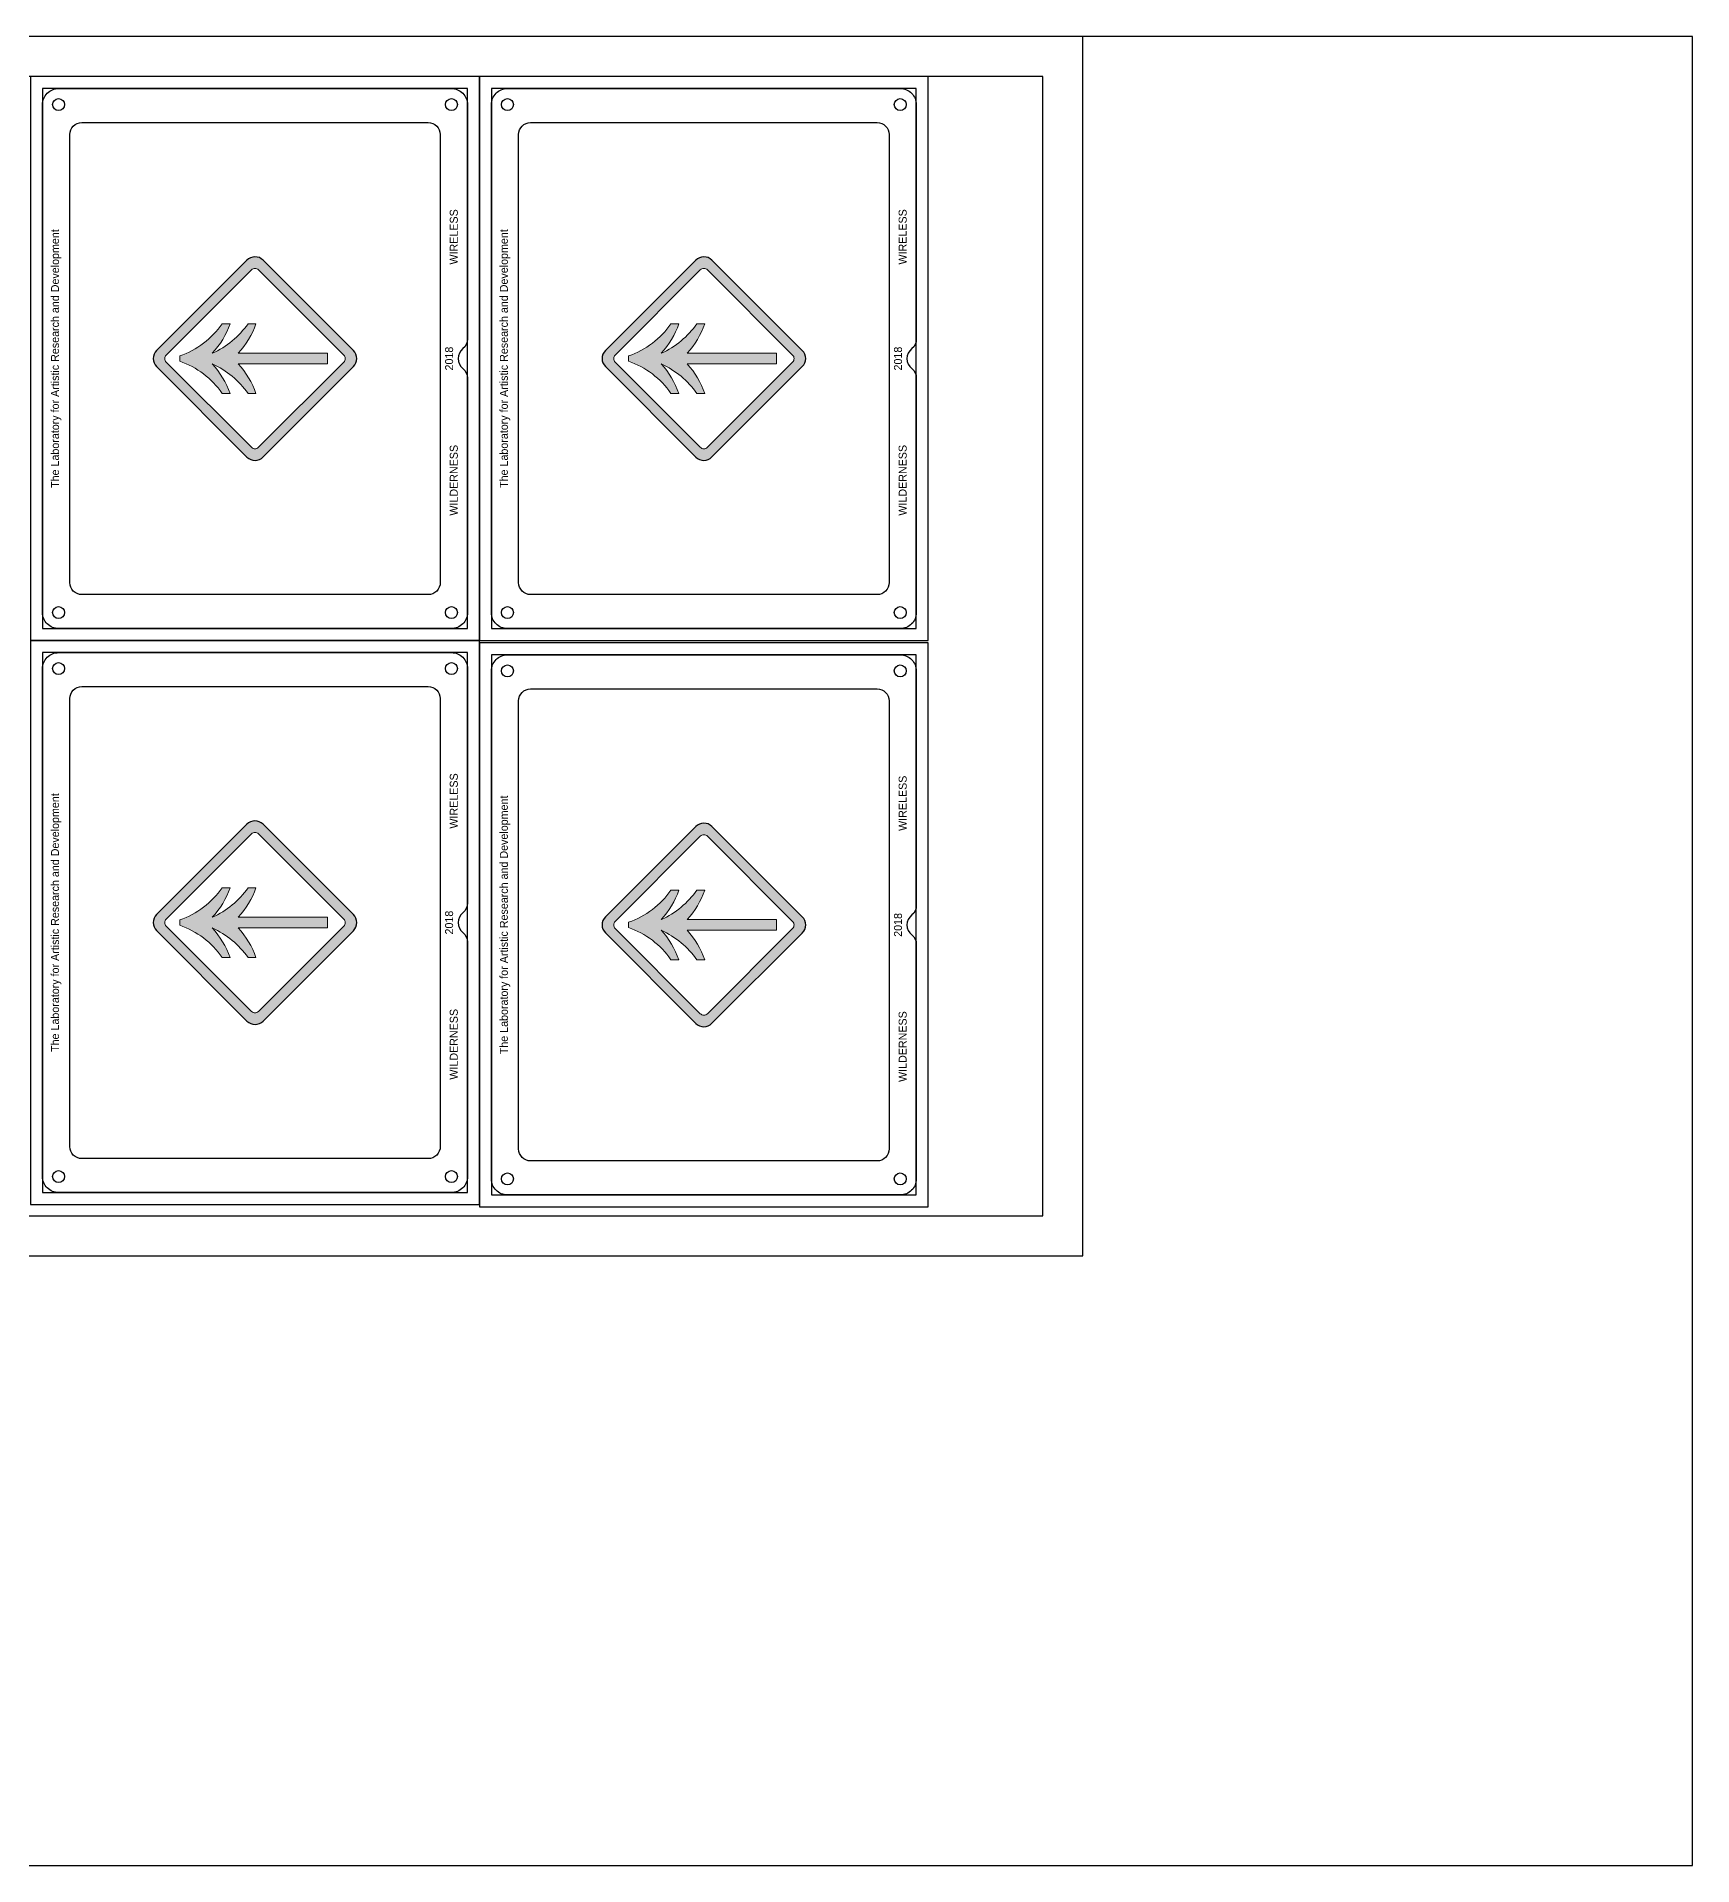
# Model space of a CAD drawing. Header units: millimetres. Extents: x 0 to 762, y -457 to 157.
# Drawn here: x 348.1 to 762, y -457.2 to 0 of the extents above; entities that cross this region are included whole.
import ezdxf

# ---------------------------------------------------------------- set-up
doc = ezdxf.new("R2010")
doc.units = ezdxf.units.MM
doc.header["$MEASUREMENT"] = 0
for name, color, linetype in [('Default', 7, 'Continuous'), ('LAYER A', 7, 'Continuous'), ('LAYER G', 7, 'Continuous'), ('LAYER K', 7, 'Continuous')]:
    doc.layers.add(name, color=color, linetype=linetype)

msp = doc.modelspace()

# ---------------------------------------------------------------- hatches: boundary and pattern name
at = {"layer": 'Default'}
h = msp.add_hatch(color=256, dxfattribs=at)
h.dxf.hatch_style = 1
h.paths.add_polyline_path([(378.09, -78.49, 0.414212), (378.09, -82.51), (400.69, -105.11, 0.416461), (404.72, -105.1), (427.33, -82.49, 0.411972), (427.31, -78.49), (404.71, -55.89, 0.417645), (400.67, -55.91)])
h.paths.add_polyline_path([(401.81, -58.32, -0.414214), (403.59, -58.32), (424.88, -79.61, -0.414214), (424.88, -81.39), (403.59, -102.68, -0.414149), (401.81, -102.69), (380.52, -81.39, -0.414278), (380.51, -79.62)], flags=16)
h.paths.add_polyline_path([(394.48, -71.78), (396.45, -71.78, -0.103618), (392.03, -79.17, 0.134813), (400.97, -71.78), (402.94, -71.78, -0.100899), (398.52, -79.17), (420.86, -79.17), (420.86, -81.84), (398.52, -81.84, -0.1003), (402.94, -89.21), (400.97, -89.21, 0.13196), (392.03, -81.84, -0.098845), (396.45, -89.21), (394.48, -89.21, 0.15971), (383.87, -81.16), (383.87, -79.83, 0.159713)], flags=0)
h = msp.add_hatch(color=256, dxfattribs=at)
h.dxf.hatch_style = 1
h.paths.add_polyline_path([(490.29, -78.49, 0.414212), (490.29, -82.51), (512.89, -105.11, 0.416461), (516.92, -105.1), (539.53, -82.49, 0.411972), (539.51, -78.49), (516.91, -55.89, 0.417645), (512.87, -55.91)])
h.paths.add_polyline_path([(514.01, -58.32, -0.414214), (515.79, -58.32), (537.08, -79.61, -0.414214), (537.08, -81.39), (515.79, -102.68, -0.414149), (514.01, -102.69), (492.72, -81.39, -0.414278), (492.71, -79.62)], flags=16)
h.paths.add_polyline_path([(506.68, -71.78), (508.65, -71.78, -0.103618), (504.23, -79.17, 0.134813), (513.17, -71.78), (515.14, -71.78, -0.100899), (510.72, -79.17), (533.06, -79.17), (533.06, -81.84), (510.72, -81.84, -0.1003), (515.14, -89.21), (513.17, -89.21, 0.13196), (504.23, -81.84, -0.098845), (508.65, -89.21), (506.68, -89.21, 0.15971), (496.07, -81.16), (496.07, -79.83, 0.159713)], flags=0)
h = msp.add_hatch(color=256, dxfattribs=at)
h.dxf.hatch_style = 1
h.paths.add_polyline_path([(398.52, -79.17, 0.100899), (402.94, -71.78), (400.97, -71.78, -0.134813), (392.03, -79.17, 0.103618), (396.45, -71.78), (394.48, -71.78, -0.159713), (383.87, -79.83), (383.87, -81.16, -0.15971), (394.48, -89.21), (396.45, -89.21, 0.098845), (392.03, -81.84, -0.13196), (400.97, -89.21), (402.94, -89.21, 0.1003), (398.52, -81.84), (420.86, -81.84), (420.86, -79.17)])
h = msp.add_hatch(color=256, dxfattribs=at)
h.dxf.hatch_style = 1
h.paths.add_polyline_path([(510.72, -79.17, 0.100899), (515.14, -71.78), (513.17, -71.78, -0.134813), (504.23, -79.17, 0.103618), (508.65, -71.78), (506.68, -71.78, -0.159713), (496.07, -79.83), (496.07, -81.16, -0.15971), (506.68, -89.21), (508.65, -89.21, 0.098845), (504.23, -81.84, -0.13196), (513.17, -89.21), (515.14, -89.21, 0.1003), (510.72, -81.84), (533.06, -81.84), (533.06, -79.17)])
h = msp.add_hatch(color=256, dxfattribs=at)
h.dxf.hatch_style = 1
h.paths.add_polyline_path([(378.09, -219.5, 0.414212), (378.09, -223.51), (400.69, -246.12, 0.416461), (404.72, -246.1), (427.33, -223.5, 0.411972), (427.31, -219.49), (404.71, -196.89, 0.417645), (400.67, -196.92)])
h.paths.add_polyline_path([(401.81, -199.32, -0.414214), (403.59, -199.32), (424.88, -220.62, -0.414214), (424.88, -222.39), (403.59, -243.69, -0.414149), (401.81, -243.69), (380.52, -222.39, -0.414278), (380.51, -220.62)], flags=16)
h.paths.add_polyline_path([(394.48, -212.78), (396.45, -212.78, -0.103618), (392.03, -220.17, 0.134813), (400.97, -212.78), (402.94, -212.78, -0.100899), (398.52, -220.17), (420.86, -220.17), (420.86, -222.85), (398.52, -222.85, -0.1003), (402.94, -230.21), (400.97, -230.21, 0.13196), (392.03, -222.85, -0.098845), (396.45, -230.21), (394.48, -230.21, 0.15971), (383.87, -222.17), (383.87, -220.83, 0.159713)], flags=0)
h = msp.add_hatch(color=256, dxfattribs=at)
h.dxf.hatch_style = 1
h.paths.add_polyline_path([(490.29, -220.08, 0.414212), (490.29, -224.09), (512.89, -246.7, 0.416461), (516.92, -246.68), (539.53, -224.08, 0.411972), (539.51, -220.07), (516.91, -197.47, 0.417645), (512.87, -197.49)])
h.paths.add_polyline_path([(514.01, -199.9, -0.414214), (515.79, -199.9), (537.08, -221.2, -0.414214), (537.08, -222.97), (515.79, -244.27, -0.414149), (514.01, -244.27), (492.72, -222.97, -0.414278), (492.71, -221.2)], flags=16)
h.paths.add_polyline_path([(506.68, -213.36), (508.65, -213.36, -0.103618), (504.23, -220.75, 0.134813), (513.17, -213.36), (515.14, -213.36, -0.100899), (510.72, -220.75), (533.06, -220.75), (533.06, -223.43), (510.72, -223.43, -0.1003), (515.14, -230.79), (513.17, -230.79, 0.13196), (504.23, -223.43, -0.098845), (508.65, -230.79), (506.68, -230.79, 0.15971), (496.07, -222.74), (496.07, -221.41, 0.159713)], flags=0)
h = msp.add_hatch(color=256, dxfattribs=at)
h.dxf.hatch_style = 1
h.paths.add_polyline_path([(398.52, -220.17, 0.100899), (402.94, -212.78), (400.97, -212.78, -0.134813), (392.03, -220.17, 0.103618), (396.45, -212.78), (394.48, -212.78, -0.159713), (383.87, -220.83), (383.87, -222.17, -0.15971), (394.48, -230.21), (396.45, -230.21, 0.098845), (392.03, -222.85, -0.13196), (400.97, -230.21), (402.94, -230.21, 0.1003), (398.52, -222.85), (420.86, -222.85), (420.86, -220.17)])
h = msp.add_hatch(color=256, dxfattribs=at)
h.dxf.hatch_style = 1
h.paths.add_polyline_path([(510.72, -220.75, 0.100899), (515.14, -213.36), (513.17, -213.36, -0.134813), (504.23, -220.75, 0.103618), (508.65, -213.36), (506.68, -213.36, -0.159713), (496.07, -221.41), (496.07, -222.74, -0.15971), (506.68, -230.79), (508.65, -230.79, 0.098845), (504.23, -223.43, -0.13196), (513.17, -230.79), (515.14, -230.79, 0.1003), (510.72, -223.43), (533.06, -223.43), (533.06, -220.75)])

# ---------------------------------------------------------------- linework, layer by layer
for points in [[(0, -304.8), (609.6, -304.8), (609.6, 0), (0, 0)], [(0, -457.2), (762, -457.2), (762, 0), (0, 0)], [(10, -294.8), (599.6, -294.8), (599.6, -10), (10, -10)]]:
    msp.add_lwpolyline(points, close=True, dxfattribs=at)
for points in [[(378.09, -82.51), (400.69, -105.11, 0.416459), (404.72, -105.1), (427.3, -82.52, 0.416459), (427.31, -78.49), (404.71, -55.89, 0.417645), (400.67, -55.91), (378.09, -78.49, 0.414214)], [(490.29, -82.51), (512.89, -105.11, 0.416459), (516.92, -105.1), (539.5, -82.52, 0.416459), (539.51, -78.49), (516.91, -55.89, 0.417645), (512.87, -55.91), (490.29, -78.49, 0.414214)], [(378.09, -223.51), (400.69, -246.12, 0.416459), (404.72, -246.1), (427.3, -223.53, 0.416459), (427.31, -219.49), (404.71, -196.89, 0.417645), (400.67, -196.92), (378.09, -219.5, 0.414214)], [(490.29, -224.09), (512.89, -246.7, 0.416459), (516.92, -246.68), (539.5, -224.11, 0.416459), (539.51, -220.07), (516.91, -197.47, 0.417645), (512.87, -197.49), (490.29, -220.08, 0.414214)]]:
    msp.add_lwpolyline(points, format="xyb", close=True, dxfattribs=at)
at = {"layer": 'Default', "color": 7, "lineweight": 13}
for points in [[(401.81, -58.32), (380.52, -79.61, 0.414721), (380.52, -81.39), (401.81, -102.68, 0.414721), (403.59, -102.68), (424.88, -81.39, 0.414675), (424.88, -79.61), (403.59, -58.32, 0.414675)], [(514.01, -58.32), (492.72, -79.61, 0.414721), (492.72, -81.39), (514.01, -102.68, 0.414721), (515.79, -102.68), (537.08, -81.39, 0.414675), (537.08, -79.61), (515.79, -58.32, 0.414675)], [(383.87, -79.83, 0.159713), (394.48, -71.78), (396.45, -71.78, -0.103618), (392.03, -79.17, 0.134813), (400.97, -71.78), (402.94, -71.78, -0.100899), (398.52, -79.17), (420.86, -79.17), (420.86, -81.84), (398.52, -81.84, -0.1003), (402.94, -89.21), (400.97, -89.21, 0.13196), (392.03, -81.84, -0.098845), (396.45, -89.21), (394.48, -89.21, 0.15971), (383.87, -81.16)], [(496.07, -79.83, 0.159713), (506.68, -71.78), (508.65, -71.78, -0.103618), (504.23, -79.17, 0.134813), (513.17, -71.78), (515.14, -71.78, -0.100899), (510.72, -79.17), (533.06, -79.17), (533.06, -81.84), (510.72, -81.84, -0.1003), (515.14, -89.21), (513.17, -89.21, 0.13196), (504.23, -81.84, -0.098845), (508.65, -89.21), (506.68, -89.21, 0.15971), (496.07, -81.16)], [(401.81, -199.32), (380.52, -220.62, 0.414721), (380.52, -222.39), (401.81, -243.69, 0.414721), (403.59, -243.69), (424.88, -222.39, 0.414675), (424.88, -220.62), (403.59, -199.32, 0.414675)], [(514.01, -199.9), (492.72, -221.2, 0.414721), (492.72, -222.97), (514.01, -244.27, 0.414721), (515.79, -244.27), (537.08, -222.97, 0.414675), (537.08, -221.2), (515.79, -199.9, 0.414675)], [(383.87, -220.83, 0.159713), (394.48, -212.78), (396.45, -212.78, -0.103618), (392.03, -220.17, 0.134813), (400.97, -212.78), (402.94, -212.78, -0.100899), (398.52, -220.17), (420.86, -220.17), (420.86, -222.85), (398.52, -222.85, -0.1003), (402.94, -230.21), (400.97, -230.21, 0.13196), (392.03, -222.85, -0.098845), (396.45, -230.21), (394.48, -230.21, 0.15971), (383.87, -222.17)], [(496.07, -221.41, 0.159713), (506.68, -213.36), (508.65, -213.36, -0.103618), (504.23, -220.75, 0.134813), (513.17, -213.36), (515.14, -213.36, -0.100899), (510.72, -220.75), (533.06, -220.75), (533.06, -223.43), (510.72, -223.43, -0.1003), (515.14, -230.79), (513.17, -230.79, 0.13196), (504.23, -223.43, -0.098845), (508.65, -230.79), (506.68, -230.79, 0.15971), (496.07, -222.74)]]:
    msp.add_lwpolyline(points, format="xyb", close=True, dxfattribs=at)
at = {"layer": 'LAYER A'}
for points in [[(346.6, -151), (458.8, -151), (458.8, -10), (346.6, -10)], [(349.6, -148), (455.8, -148), (455.8, -13), (349.6, -13)], [(458.8, -151), (571, -151), (571, -10), (458.8, -10)], [(461.8, -148), (568, -148), (568, -13), (461.8, -13)], [(346.6, -292), (458.8, -292), (458.8, -151), (346.6, -151)], [(349.6, -289), (455.8, -289), (455.8, -154), (349.6, -154)], [(458.8, -292.58), (571, -292.58), (571, -151.58), (458.8, -151.58)], [(461.8, -289.58), (568, -289.58), (568, -154.58), (461.8, -154.58)]]:
    msp.add_lwpolyline(points, close=True, dxfattribs=at)
at = {"layer": 'LAYER G', "color": 254}
for points in [[(394.4, -21.5), (446, -21.5, -0.414213), (449, -24.5), (449, -136.5, -0.414214), (446, -139.5), (359.4, -139.5, -0.414213), (356.4, -136.5), (356.4, -24.5, -0.414214), (359.4, -21.5)], [(506.6, -21.5), (558.2, -21.5, -0.414213), (561.2, -24.5), (561.2, -136.5, -0.414214), (558.2, -139.5), (471.6, -139.5, -0.414213), (468.6, -136.5), (468.6, -24.5, -0.414214), (471.6, -21.5)], [(394.4, -162.5), (446, -162.5, -0.414213), (449, -165.5), (449, -277.5, -0.414214), (446, -280.5), (359.4, -280.5, -0.414213), (356.4, -277.5), (356.4, -165.5, -0.414214), (359.4, -162.5)], [(506.6, -163.08), (558.2, -163.08, -0.414213), (561.2, -166.08), (561.2, -278.08, -0.414214), (558.2, -281.08), (471.6, -281.08, -0.414213), (468.6, -278.08), (468.6, -166.08, -0.414214), (471.6, -163.08)]]:
    msp.add_lwpolyline(points, format="xyb", close=True, dxfattribs=at)
at = {"layer": 'LAYER K', "color": 5}
for points in [[(455.8, -144, -0.414214), (451.8, -148), (353.6, -148, -0.414214), (349.6, -144), (349.6, -17, -0.414214), (353.6, -13), (451.8, -13, -0.414214), (455.8, -17), (455.8, -75.67, -0.228587), (454.67, -78.02, 0.482378), (454.67, -82.99, -0.228587), (455.8, -85.33)], [(568, -144, -0.414214), (564, -148), (465.8, -148, -0.414214), (461.8, -144), (461.8, -17, -0.414214), (465.8, -13), (564, -13, -0.414214), (568, -17), (568, -75.67, -0.228587), (566.87, -78.02, 0.482378), (566.87, -82.99, -0.228587), (568, -85.33)], [(455.8, -285, -0.414214), (451.8, -289), (353.6, -289, -0.414214), (349.6, -285), (349.6, -158, -0.414214), (353.6, -154), (451.8, -154, -0.414214), (455.8, -158), (455.8, -216.67, -0.228587), (454.67, -219.02, 0.482378), (454.67, -223.99, -0.228587), (455.8, -226.34)], [(568, -285.58, -0.414214), (564, -289.58), (465.8, -289.58, -0.414214), (461.8, -285.58), (461.8, -158.58, -0.414214), (465.8, -154.58), (564, -154.58, -0.414214), (568, -158.58), (568, -217.25, -0.228587), (566.87, -219.6, 0.482378), (566.87, -224.57, -0.228587), (568, -226.92)]]:
    msp.add_lwpolyline(points, format="xyb", close=True, dxfattribs=at)
at = {"layer": 'LAYER K', "color": 1}
for centre in [(353.6, -17), (451.8, -17), (465.8, -17), (564, -17), (353.6, -144), (451.8, -144), (465.8, -144), (564, -144), (353.6, -158), (451.8, -158), (465.8, -158.58), (564, -158.58), (353.6, -285), (451.8, -285), (465.8, -285.58), (564, -285.58)]:
    msp.add_circle(centre, 1.5, dxfattribs=at)

# ---------------------------------------------------------------- texts
at = {"layer": 'Default', "color": 3, "char_height": 2, "attachment_point": 5, "rotation": 90}
for s, width, heights, insert in [('WIRELESS', 51.1672, [0], (452.4, -50.08)), ('WIRELESS', 51.1672, [0], (564.6, -50.08)), ('The Laboratory for Artistic Research and Development', 112, [0.267], (353, -80.5)), ('The Laboratory for Artistic Research and Development', 112, [0.267], (465.2, -80.5)), ('2018', 9.6657, [0], (451.23, -80.5)), ('2018', 9.6657, [0], (563.43, -80.5)), ('WILDERNESS', 51.1672, [0], (452.4, -110.92)), ('WILDERNESS', 51.1672, [0], (564.6, -110.92)), ('WIRELESS', 51.1672, [0], (452.4, -191.09)), ('WIRELESS', 51.1672, [0], (564.6, -191.67)), ('The Laboratory for Artistic Research and Development', 112, [0.267], (353, -221.5)), ('The Laboratory for Artistic Research and Development', 112, [0.267], (465.2, -222.08)), ('2018', 9.6657, [0], (451.23, -221.5)), ('2018', 9.6657, [0], (563.43, -222.08)), ('WILDERNESS', 51.1672, [0], (452.4, -251.92)), ('WILDERNESS', 51.1672, [0], (564.6, -252.5))]:
    msp.add_mtext_dynamic_manual_height_columns(s, width=width, gutter_width=1, heights=heights, dxfattribs=dict(at, insert=insert))

doc.saveas('drawing.dxf')
